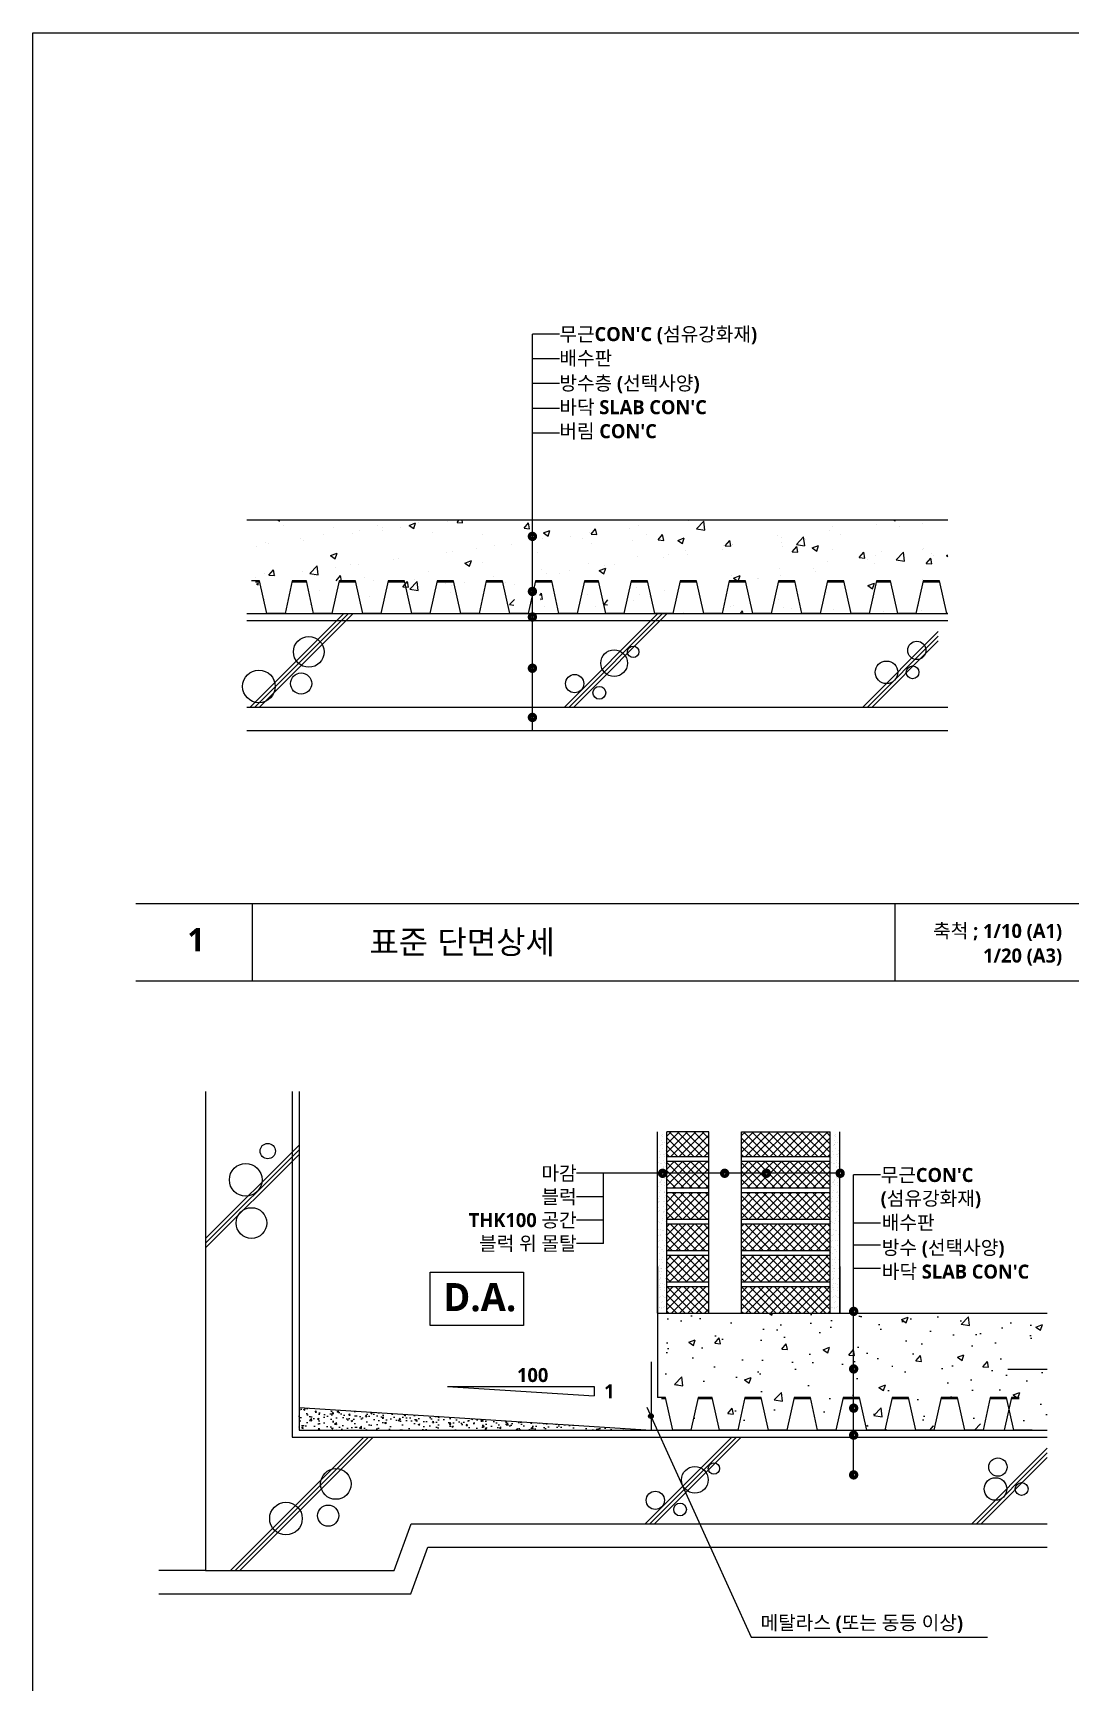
# Model space of a CAD drawing. Header units: millimetres. Extents: x -20 to 163856, y -20 to 163394.
# Drawn here: x -20 to 2199, y 2394 to 5920 of the extents above; entities that cross this region are included whole.
import ezdxf
from ezdxf.enums import TextEntityAlignment as Align

# ---------------------------------------------------------------- set-up
doc = ezdxf.new("R2010")
doc.units = ezdxf.units.MM
doc.header["$LTSCALE"] = 5
doc.layers.get('DEFPOINTS').update_dxf_attribs({"color": 181})
for name, color, linetype in [('A-ANNO-GRA1', 7, 'Continuous'), ('A-ANNO-LEAD', 4, 'Continuous'), ('A-ANNO-SYMB', 7, 'Continuous'), ('A-ANNO-TITL', 7, 'Continuous'), ('COL', 2, 'Continuous'), ('DIM', 4, 'Continuous'), ('FIN', 140, 'Continuous'), ('HAT', 5, 'Continuous'), ('그라운드', 7, 'Continuous'), ('배수판', 7, 'Continuous'), ('와이어메쉬', 6, 'Continuous'), ('지시선', 7, 'Continuous'), ('트렌치', 9, 'Continuous')]:
    doc.layers.add(name, color=color, linetype=linetype)
doc.styles.add('SH_대대리576', font='NanumGothicBold.ttf')

# ---------------------------------------------------------------- blocks, each defined once
blk = doc.blocks.new('DIMDOT')
at = {"layer": 'DIM'}
blk.add_line((-2, 0), (2, 0), dxfattribs=at)
for radius in [0.5, 0.25]:
    blk.add_circle((0, 0), radius, dxfattribs=at)
blk = doc.blocks.new('*X1699')
at = {"color": 0}
for p, q in [((787.5, 3602.9), (791.1, 3600.6)), ((791.1, 3600.6), (791.9, 3602.9)), ((1088.5, 3597.2), (1088.5, 3597.2)), ((1150.2, 3600.5), (1150.2, 3600.5)), ((1171.1, 3597.8), (1175.4, 3602.9)), ((1171.1, 3597.8), (1183.1, 3596.8)), ((1183.1, 3596.8), (1181.9, 3602.9)), ((1666.4, 3601.3), (1666.4, 3601.3)), ((1683.7, 3583.7), (1699.3, 3600)), ((1701.5, 3581), (1699.3, 3600)), ((2105.9, 3602.9), (2108.8, 3601)), ((2108.8, 3601), (2109.5, 3602.9)), ((799.1, 3590.4), (799.1, 3590.4)), ((836.3, 3564), (836.3, 3564)), ((884.4, 3571.9), (884.4, 3571.9)), ((905.8, 3585.9), (905.8, 3585.9)), ((946.5, 3573.7), (946.5, 3573.7)), ((962.7, 3580.6), (962.7, 3580.6)), ((1001.1, 3591.9), (1001.1, 3591.9)), ((1012.6, 3581.4), (1012.6, 3581.4)), ((1012.7, 3587.2), (1012.7, 3587.2)), ((1049.2, 3587.7), (1049.2, 3587.7)), ((1068.5, 3591.2), (1082.5, 3596.6)), ((1068.5, 3591.2), (1078.5, 3584.5)), ((1078.5, 3584.5), (1082.5, 3596.6)), ((1119.4, 3576.9), (1119.4, 3576.9)), ((1226.1, 3572.3), (1226.1, 3572.3)), ((1314.6, 3585.3), (1324.2, 3596.7)), ((1314.6, 3585.3), (1326.5, 3584.2)), ((1326.5, 3584.2), (1324.2, 3596.7)), ((1332.9, 3567.8), (1332.9, 3567.8)), ((1354.4, 3563), (1354.4, 3563)), ((1356, 3575.2), (1370, 3580.6)), ((1356, 3575.2), (1365.9, 3568.5)), ((1365.9, 3568.5), (1370, 3580.6)), ((1414.3, 3568.1), (1414.3, 3568.1)), ((1439.6, 3563.3), (1439.6, 3563.3)), ((1455.4, 3575.8), (1455.4, 3575.8)), ((1458, 3572.7), (1467.7, 3584.2)), ((1458, 3572.7), (1470, 3571.7)), ((1464.4, 3574.7), (1464.4, 3574.7)), ((1470, 3571.7), (1467.7, 3584.2)), ((1540.1, 3584.7), (1540.1, 3584.7)), ((1559.3, 3590.8), (1559.3, 3590.8)), ((1576, 3572.7), (1576, 3572.7)), ((1601.5, 3560.2), (1611.1, 3571.6)), ((1613.4, 3559.1), (1611.1, 3571.6)), ((1643.4, 3559.2), (1657.4, 3564.6)), ((1653.3, 3552.5), (1657.4, 3564.6)), ((1683.7, 3583.7), (1701.5, 3581)), ((1692.6, 3592.7), (1692.6, 3592.7)), ((1857.2, 3568.8), (1857.2, 3568.8)), ((1864.4, 3566.1), (1864.4, 3566.1)), ((1897.2, 3550.6), (1912.7, 3566.9)), ((1915, 3547.9), (1912.7, 3566.9)), ((1916, 3562.2), (1916, 3562.2)), ((1967.1, 3580.2), (1967.1, 3580.2)), ((1973.8, 3588.8), (1973.8, 3588.8)), ((1991.7, 3572.2), (1991.7, 3572.2)), ((2068.1, 3593), (2068.1, 3593)), ((2118, 3588.8), (2118, 3588.8)), ((2168.1, 3595.4), (2168.1, 3595.4)), ((741.6, 3545.9), (741.6, 3545.9)), ((760.6, 3554), (760.6, 3554)), ((767.8, 3551.8), (767.8, 3551.8)), ((842.7, 3558.7), (842.7, 3558.7)), ((900.5, 3526.7), (914.5, 3532.1)), ((900.5, 3526.7), (910.4, 3520)), ((910.4, 3520), (914.5, 3532.1)), ((1147.8, 3534), (1147.8, 3534)), ((1162.2, 3534.9), (1162.2, 3534.9)), ((1212.2, 3541.5), (1212.2, 3541.5)), ((1251.7, 3549), (1251.7, 3549)), ((1288, 3551.5), (1288, 3551.5)), ((1342.7, 3532.6), (1342.7, 3532.6)), ((1459.4, 3552.6), (1459.4, 3552.6)), ((1546.4, 3558.8), (1546.4, 3558.8)), ((1601.5, 3560.2), (1613.4, 3559.1)), ((1623.9, 3528.7), (1623.9, 3528.7)), ((1643.4, 3559.2), (1653.3, 3552.5)), ((1653.2, 3554.3), (1653.2, 3554.3)), ((1659.5, 3538.3), (1659.5, 3538.3)), ((1663.9, 3529), (1663.9, 3529)), ((1739.6, 3539), (1739.6, 3539)), ((1740.5, 3548.8), (1740.5, 3548.8)), ((1744.9, 3547.6), (1754.6, 3559.1)), ((1744.9, 3547.6), (1756.9, 3546.6)), ((1756.9, 3546.6), (1754.6, 3559.1)), ((1759.9, 3549.8), (1759.9, 3549.8)), ((1760.5, 3551.1), (1760.5, 3551.1)), ((1865.9, 3555.6), (1865.9, 3555.6)), ((1866.7, 3545.3), (1866.7, 3545.3)), ((1888.4, 3535.1), (1898, 3546.5)), ((1888.4, 3535.1), (1900.3, 3534)), ((1897.2, 3550.6), (1914.9, 3547.9)), ((1900.3, 3534), (1898, 3546.5)), ((1930.8, 3543.2), (1944.8, 3548.6)), ((1930.8, 3543.2), (1940.8, 3536.5)), ((1940.8, 3536.5), (1944.8, 3548.6)), ((1973.5, 3540.8), (1973.5, 3540.8)), ((2031.8, 3522.5), (2041.5, 3534)), ((2043.8, 3521.5), (2041.5, 3534)), ((2065.7, 3526.5), (2065.7, 3526.5)), ((2080.2, 3536.3), (2080.2, 3536.3)), ((2110.6, 3517.5), (2126.2, 3533.8)), ((2128.4, 3514.8), (2126.2, 3533.8)), ((2166.8, 3538.8), (2166.8, 3538.8)), ((2169.6, 3541.4), (2169.6, 3541.4)), ((2187, 3531.7), (2187, 3531.7)), ((2191.2, 3526.5), (2191.2, 3526.5)), ((2218.2, 3527.2), (2221.4, 3528.4)), ((2218.2, 3527.2), (2221.4, 3525.1)), ((768.5, 3485), (778.2, 3496.5)), ((780.5, 3484), (778.2, 3496.5)), ((840.2, 3492.1), (840.2, 3492.1)), ((856.4, 3488.2), (872, 3504.5)), ((874.2, 3485.5), (872, 3504.5)), ((910, 3501.7), (910, 3501.7)), ((944.1, 3507.1), (944.1, 3507.1)), ((960.1, 3508.3), (960.1, 3508.3)), ((1035.9, 3518.3), (1035.9, 3518.3)), ((1046.8, 3521.2), (1046.8, 3521.2)), ((1109.4, 3492.6), (1109.4, 3492.6)), ((1187.9, 3510.7), (1201.9, 3516.1)), ((1187.9, 3510.7), (1197.9, 3504)), ((1197.9, 3504), (1201.9, 3516.1)), ((1226.1, 3512.6), (1226.1, 3512.6)), ((1351.9, 3496.5), (1351.9, 3496.5)), ((1411.7, 3495.8), (1411.7, 3495.8)), ((1453, 3509.3), (1453, 3509.3)), ((1475.3, 3494.7), (1489.3, 3500.1)), ((1475.3, 3494.7), (1485.3, 3488)), ((1485.3, 3488), (1489.3, 3500.1)), ((1487.5, 3505.8), (1487.5, 3505.8)), ((1507.3, 3508.7), (1507.3, 3508.7)), ((1556.8, 3524.3), (1556.8, 3524.3)), ((1613.8, 3522.4), (1613.8, 3522.4)), ((1862, 3499.6), (1862, 3499.6)), ((1933.6, 3498.8), (1933.6, 3498.8)), ((1939.1, 3493.3), (1939.1, 3493.3)), ((1964.7, 3513.6), (1964.7, 3513.6)), ((2031.8, 3522.5), (2043.8, 3521.5)), ((2050.2, 3518.8), (2050.2, 3518.8)), ((2065.4, 3509.9), (2065.4, 3509.9)), ((2110.6, 3517.5), (2128.4, 3514.8)), ((2115.5, 3516.5), (2115.5, 3516.5)), ((2175.3, 3510), (2184.9, 3521.4)), ((2175.3, 3510), (2187.2, 3508.9)), ((2187.2, 3508.9), (2184.9, 3521.4)), ((739.2, 3479.3), (739.2, 3479.3)), ((741.9, 3465.9), (746.4, 3467.6)), ((745.2, 3463.7), (746.4, 3467.6)), ((760.1, 3488.2), (760.1, 3488.2)), ((768.5, 3485), (780.5, 3484)), ((783.7, 3485.1), (783.7, 3485.1)), ((856.4, 3488.2), (874.2, 3485.5)), ((866.9, 3483.7), (866.9, 3483.7)), ((912.4, 3472.9), (921.6, 3484)), ((923.6, 3472.9), (921.6, 3484)), ((973.6, 3479.2), (973.6, 3479.2)), ((992.8, 3472.5), (992.8, 3472.5)), ((1055.4, 3459.9), (1065.1, 3471.4)), ((1055.4, 3459.9), (1067.4, 3458.9)), ((1067.4, 3458.9), (1065.1, 3471.4)), ((1069.9, 3455.1), (1085.5, 3471.3)), ((1080.4, 3474.7), (1080.4, 3474.7)), ((1087.7, 3452.4), (1085.5, 3471.3)), ((1145.4, 3467.4), (1145.4, 3467.4)), ((1159.6, 3462.6), (1159.6, 3462.6)), ((1187.2, 3470.1), (1187.2, 3470.1)), ((1235.4, 3472.6), (1235.4, 3472.6)), ((1249.3, 3482.4), (1249.3, 3482.4)), ((1274, 3468.7), (1274, 3468.7)), ((1293.9, 3465.6), (1293.9, 3465.6)), ((1361.7, 3489.2), (1361.7, 3489.2)), ((1390.6, 3488.7), (1390.6, 3488.7)), ((1554.4, 3457.7), (1554.4, 3457.7)), ((1657.1, 3471.8), (1657.1, 3471.8)), ((1687, 3460.1), (1687, 3460.1)), ((1758.1, 3484.6), (1758.1, 3484.6)), ((1762.8, 3478.7), (1776.8, 3484.1)), ((1762.8, 3478.7), (1772.7, 3472)), ((1772.7, 3472), (1776.8, 3484.1)), ((1813.3, 3476.7), (1813.3, 3476.7)), ((1816.9, 3478.8), (1816.9, 3478.8)), ((1863.4, 3483.3), (1863.4, 3483.3)), ((2050.2, 3462.7), (2064.2, 3468)), ((2050.2, 3462.7), (2060.1, 3456)), ((2060.1, 3456), (2064.2, 3468)), ((2063.3, 3459.9), (2063.3, 3459.9)), ((2167.1, 3474.9), (2167.1, 3474.9)), ((759.5, 3432.5), (759.5, 3432.5)), ((857.4, 3422.8), (857.4, 3422.8)), ((876.2, 3452.5), (876.2, 3452.5)), ((983.2, 3439.4), (983.2, 3439.4)), ((1069.9, 3455.1), (1087.7, 3452.4)), ((1157.4, 3448.7), (1157.4, 3448.7)), ((1283.3, 3422), (1293.9, 3433)), ((1283.3, 3422), (1292.8, 3420.5)), ((1348.1, 3441.7), (1352, 3446.3)), ((1348.8, 3434.3), (1354.3, 3433.8)), ((1349.5, 3429.9), (1349.5, 3429.9)), ((1354.3, 3433.8), (1352, 3446.3)), ((1450.5, 3442.7), (1450.5, 3442.7)), ((1485.8, 3422.3), (1493.8, 3431.8)), ((1485.8, 3422.3), (1492.9, 3421.6)), ((1549.6, 3429.7), (1549.6, 3429.7)), ((1561.2, 3443.5), (1561.2, 3443.5)), ((1583.7, 3438.7), (1583.7, 3438.7)), ((1614.2, 3452.1), (1614.2, 3452.1)), ((1763.2, 3420.7), (1763.2, 3420.7)), ((1859.6, 3433), (1859.6, 3433)), ((1962.3, 3447.1), (1962.3, 3447.1)), ((2062.9, 3437.6), (2062.9, 3437.6)), ((1359.1, 3416.9), (1359.1, 3416.9)), ((1467, 3418.7), (1467, 3418.7)), ((1654.7, 3405.2), (1654.7, 3405.2)), ((1755.7, 3418), (1755.7, 3418)), ((1777.5, 3402.9), (1782.3, 3408.7)), ((1783.4, 3402.9), (1782.3, 3408.7)), ((1869.9, 3416.2), (1869.9, 3416.2)), ((1886.5, 3414.4), (1886.5, 3414.4)), ((1976.7, 3411.7), (1976.7, 3411.7)), ((2083.5, 3407.2), (2083.5, 3407.2)), ((2158.6, 3419.5), (2158.6, 3419.5)), ((2164.7, 3408.3), (2164.7, 3408.3))]:
    blk.add_line(p, q, dxfattribs=at)
blk = doc.blocks.new('PO1')
at = {"const_width": 0.4}
blk.add_lwpolyline([(-0.3, 0, 1), (0.3, 0, 1)], format="xyb", close=True, dxfattribs=at)
blk = doc.blocks.new('*X1710')
at = {"color": 0}
for p, q in [((1737.3, 5584.5), (1737.3, 5584.5)), ((1745.4, 5573.4), (1745.4, 5573.4)), ((1746.3, 5584.9), (1746.3, 5584.9)), ((1747.1, 5586.3), (1747.1, 5586.3)), ((1747.6, 5581.7), (1747.6, 5581.7)), ((1756.5, 5585.3), (1756.5, 5585.3)), ((1740.6, 5536.8), (1740.6, 5536.8)), ((1742.3, 5549.7), (1742.3, 5549.7)), ((1743.9, 5562), (1743.9, 5562)), ((1744.5, 5543.9), (1744.5, 5543.9)), ((1745.1, 5564.4), (1745.1, 5564.4)), ((1747, 5564.5), (1747, 5564.5)), ((1748.3, 5568.8), (1748.3, 5568.8)), ((1748.7, 5555.8), (1748.7, 5555.8)), ((1749.4, 5542.8), (1749.4, 5542.8)), ((1752.1, 5569.6), (1752.1, 5569.6)), ((1753, 5539.6), (1753, 5539.6)), ((1753.2, 5543.6), (1753.2, 5543.6)), ((1754.6, 5551.9), (1754.6, 5551.9)), ((1754.8, 5544.4), (1754.8, 5544.4)), ((1756, 5564.9), (1756, 5564.9)), ((1756.1, 5563.4), (1756.1, 5563.4)), ((1756.7, 5544.5), (1756.7, 5544.5)), ((1737.5, 5513.1), (1737.5, 5513.1)), ((1739.1, 5525.4), (1739.1, 5525.4)), ((1742.7, 5503), (1742.7, 5503)), ((1743.3, 5523.5), (1743.3, 5523.5)), ((1745.2, 5523.5), (1745.2, 5523.5)), ((1748.2, 5503), (1748.2, 5503)), ((1749.8, 5529.8), (1749.8, 5529.8)), ((1749.8, 5515.3), (1749.8, 5515.3)), ((1750.5, 5516.9), (1750.5, 5516.9)), ((1750.9, 5503.9), (1750.9, 5503.9)), ((1751.3, 5526.8), (1751.3, 5526.8)), ((1753, 5503.5), (1753, 5503.5)), ((1754.2, 5523.9), (1754.2, 5523.9)), ((1754.3, 5517.7), (1754.3, 5517.7)), ((1754.9, 5503.5), (1754.9, 5503.5)), ((1755.7, 5501.3), (1755.7, 5501.3)), ((1737.5, 5500.9), (1737.5, 5500.9)), ((1738.6, 5474.9), (1738.6, 5474.9)), ((1741.5, 5482.5), (1741.5, 5482.5)), ((1743.1, 5484.9), (1743.1, 5484.9)), ((1743.4, 5482.6), (1743.4, 5482.6)), ((1743.4, 5466.4), (1743.4, 5466.4)), ((1745, 5478.7), (1745, 5478.7)), ((1745.6, 5488), (1745.6, 5488)), ((1746.5, 5490.2), (1746.5, 5490.2)), ((1749.4, 5493), (1749.4, 5493)), ((1751.6, 5490.9), (1751.6, 5490.9)), ((1752, 5477.9), (1752, 5477.9)), ((1752.4, 5483), (1752.4, 5483)), ((1755.3, 5491.7), (1755.3, 5491.7)), ((1755.7, 5468.7), (1755.7, 5468.7)), ((1739.7, 5449), (1739.7, 5449)), ((1739.8, 5441.6), (1739.8, 5441.6)), ((1740.2, 5442.1), (1740.2, 5442.1)), ((1741, 5462.1), (1741, 5462.1)), ((1741.7, 5453.6), (1741.7, 5453.6)), ((1741.7, 5441.7), (1741.7, 5441.7)), ((1750.6, 5442.1), (1750.6, 5442.1)), ((1750.9, 5432.1), (1750.9, 5432.1)), ((1751.2, 5462.5), (1751.2, 5462.5)), ((1752.4, 5443.5), (1752.4, 5443.5)), ((1752.7, 5465), (1752.7, 5465)), ((1753.1, 5462.6), (1753.1, 5462.6)), ((1753.1, 5452), (1753.1, 5452)), ((1753.8, 5439), (1753.8, 5439)), ((1754.1, 5456.4), (1754.1, 5456.4)), ((1756.4, 5465.8), (1756.4, 5465.8)), ((1737.4, 5409.2), (1737.4, 5409.2)), ((1738, 5400.7), (1738, 5400.7)), ((1738.2, 5396.3), (1738.2, 5396.3)), ((1738.6, 5429.8), (1738.6, 5429.8)), ((1739.2, 5421.2), (1739.2, 5421.2)), ((1739.9, 5400.8), (1739.9, 5400.8)), ((1740.8, 5423), (1740.8, 5423)), ((1741.9, 5397.1), (1741.9, 5397.1)), ((1746.1, 5395.5), (1746.1, 5395.5)), ((1747.6, 5406.9), (1747.6, 5406.9)), ((1748.9, 5401.2), (1748.9, 5401.2)), ((1749.3, 5419.8), (1749.3, 5419.8)), ((1749.5, 5421.6), (1749.5, 5421.6)), ((1751.4, 5421.7), (1751.4, 5421.7)), ((1754.2, 5426), (1754.2, 5426)), ((1754.9, 5413.1), (1754.9, 5413.1)), ((1755.3, 5400.1), (1755.3, 5400.1)), ((1737.4, 5380.2), (1737.4, 5380.2)), ((1738.5, 5383.2), (1738.5, 5383.2)), ((1739.3, 5370.3), (1739.3, 5370.3)), ((1742.8, 5370.3), (1742.8, 5370.3)), ((1743, 5371.1), (1743, 5371.1)), ((1744.5, 5383.2), (1744.5, 5383.2)), ((1747.1, 5360.2), (1747.1, 5360.2)), ((1747.7, 5380.7), (1747.7, 5380.7)), ((1749.6, 5380.8), (1749.6, 5380.8)), ((1753.5, 5360.3), (1753.5, 5360.3)), ((1755.2, 5373.1), (1755.2, 5373.1)), ((1756, 5387.1), (1756, 5387.1)), ((1756.4, 5374.1), (1756.4, 5374.1)), ((1756.8, 5385.4), (1756.8, 5385.4)), ((1737.9, 5333.7), (1737.9, 5333.7)), ((1738.1, 5359.8), (1738.1, 5359.8)), ((1739.6, 5357.3), (1739.6, 5357.3)), ((1739.6, 5346.6), (1739.6, 5346.6)), ((1740.4, 5344.4), (1740.4, 5344.4)), ((1740.7, 5331.3), (1740.7, 5331.3)), ((1741.3, 5358.9), (1741.3, 5358.9)), ((1744.1, 5345.2), (1744.1, 5345.2)), ((1745.9, 5339.7), (1745.9, 5339.7)), ((1747.8, 5339.8), (1747.8, 5339.8)), ((1750.4, 5336.5), (1750.4, 5336.5)), ((1752, 5348.8), (1752, 5348.8)), ((1756.8, 5340.2), (1756.8, 5340.2)), ((1741.5, 5318.4), (1741.5, 5318.4)), ((1741.8, 5305.4), (1741.8, 5305.4)), ((1742.5, 5292.5), (1742.5, 5292.5)), ((1744.1, 5298.8), (1744.1, 5298.8)), ((1745.2, 5319.2), (1745.2, 5319.2)), ((1745.3, 5319.3), (1745.3, 5319.3)), ((1745.5, 5299.9), (1745.5, 5299.9)), ((1746, 5298.9), (1746, 5298.9)), ((1746.3, 5293.3), (1746.3, 5293.3)), ((1747.2, 5312.2), (1747.2, 5312.2)), ((1748.7, 5323.7), (1748.7, 5323.7)), ((1755, 5299.3), (1755, 5299.3)), ((1755.6, 5319.7), (1755.6, 5319.7)), ((1756.3, 5289.9), (1756.3, 5289.9)), ((1740.7, 5263.3), (1740.7, 5263.3)), ((1742.3, 5275.6), (1742.3, 5275.6)), ((1742.4, 5257.9), (1742.4, 5257.9)), ((1742.9, 5279.4), (1742.9, 5279.4)), ((1743.6, 5278.4), (1743.6, 5278.4)), ((1743.6, 5266.5), (1743.6, 5266.5)), ((1743.8, 5287.1), (1743.8, 5287.1)), ((1744.3, 5258), (1744.3, 5258)), ((1747.4, 5267.3), (1747.4, 5267.3)), ((1753.1, 5265.6), (1753.1, 5265.6)), ((1753.2, 5258.4), (1753.2, 5258.4)), ((1753.8, 5278.8), (1753.8, 5278.8)), ((1754.6, 5277), (1754.6, 5277)), ((1755.7, 5278.9), (1755.7, 5278.9)), ((1737.5, 5239), (1737.5, 5239)), ((1739, 5250.5), (1739, 5250.5)), ((1741.8, 5237.4), (1741.8, 5237.4)), ((1744, 5253.5), (1744, 5253.5)), ((1744.7, 5240.6), (1744.7, 5240.6)), ((1745.1, 5227.5), (1745.1, 5227.5)), ((1748.2, 5229), (1748.2, 5229)), ((1748.5, 5241.4), (1748.5, 5241.4)), ((1749.8, 5240.4), (1749.8, 5240.4)), ((1751.4, 5253.3), (1751.4, 5253.3)), ((1752.1, 5237.9), (1752.1, 5237.9)), ((1754, 5238), (1754, 5238)), ((1740.6, 5217), (1740.6, 5217)), ((1742.5, 5217), (1742.5, 5217)), ((1744.9, 5203.8), (1744.9, 5203.8)), ((1745.8, 5214.6), (1745.8, 5214.6)), ((1746.6, 5216.7), (1746.6, 5216.7)), ((1749.6, 5215.4), (1749.6, 5215.4)), ((1751.5, 5217.4), (1751.5, 5217.4))]:
    blk.add_line(p, q, dxfattribs=at)
blk = doc.blocks.new('배수판')
for p, q in [((17.3, 0), (0, 0)), ((32.8, -70), (17.3, 0)), ((87.3, 0), (71.8, -70)), ((117.3, 0), (87.3, 0)), ((132.8, -70), (117.3, 0)), ((187.3, 0), (171.8, -70)), ((222.3, 0), (187.3, 0)), ((327.3, 0), (292.3, 0)), ((342.8, -70), (327.3, 0)), ((8.6, -2), (17.7, -2)), ((186.8, -2), (222.7, -2)), ((237.8, -70), (222.3, 0)), ((292.3, 0), (276.8, -70)), ((291.8, -2), (327.7, -2)), ((397.3, 0), (381.8, -70)), ((396.8, -2), (432.7, -2)), ((432.3, 0), (397.3, 0)), ((447.8, -70), (432.3, 0)), ((502.3, 0), (486.8, -70)), ((501.8, -2), (537.7, -2)), ((537.3, 0), (502.3, 0)), ((552.8, -70), (537.3, 0)), ((607.3, 0), (591.8, -70)), ((71.8, -70), (32.8, -70)), ((171.8, -70), (132.8, -70)), ((276.8, -70), (237.8, -70)), ((381.8, -70), (342.8, -70)), ((486.8, -70), (447.8, -70)), ((591.8, -70), (552.8, -70))]:
    blk.add_line(p, q)
blk.add_lwpolyline([(86.8, -2), (117.7, -2)])

msp = doc.modelspace()

# ---------------------------------------------------------------- hatches: boundary and pattern name
at = {"layer": 'HAT'}
h = msp.add_hatch(dxfattribs=at)
h.set_pattern_fill('ANSI37', color=256, scale=100, style=0)
h.set_pattern_definition([(45, (-177.046, 7881.584), (-8.838835, 8.838835), []), (135, (-177.046, 7881.584), (-8.838835, -8.838835), [])])
h.paths.add_polyline_path([(1686.2, 3481.5), (1686.2, 3507.2), (1496.2, 3507.2), (1496.2, 3481.5), (1543.4, 3481.5, -1), (1555.4, 3481.5)])
h.paths.add_polyline_path([(1496.2, 3570.3), (1496.2, 3517.2), (1686.2, 3517.2), (1686.2, 3570.3)])
h.paths.add_polyline_path([(1336.2, 3570.3), (1336.2, 3517.2), (1426.2, 3517.2), (1426.2, 3570.3)])
h.paths.add_polyline_path([(1336.2, 3507.2), (1336.2, 3481.5), (1426.2, 3481.5), (1426.2, 3507.2)])
h.paths.add_polyline_path([(1336.2, 3481.5), (1336.2, 3450.2), (1426.2, 3450.2), (1426.2, 3481.5)])
h.paths.add_polyline_path([(1555.4, 3481.5, -1), (1543.4, 3481.5), (1496.2, 3481.5), (1496.2, 3450.2), (1686.2, 3450.2), (1686.2, 3481.5)])
h.paths.add_polyline_path([(1496.2, 3440.2), (1496.2, 3383.2), (1686.2, 3383.2), (1686.2, 3440.2)])
h.paths.add_polyline_path([(1426.2, 3383.2), (1426.2, 3440.2), (1336.2, 3440.2), (1336.2, 3383.2)])
h.paths.add_polyline_path([(1426.2, 3316.2), (1426.2, 3373.2), (1336.2, 3373.2), (1336.2, 3316.2)])
h.paths.add_polyline_path([(1686.2, 3316.2), (1686.2, 3373.2), (1496.2, 3373.2), (1496.2, 3316.2)])
h.paths.add_polyline_path([(1496.2, 3306.2), (1496.2, 3249.2), (1686.2, 3249.2), (1686.2, 3306.2)])
h.paths.add_polyline_path([(1426.2, 3249.2), (1426.2, 3306.2), (1336.2, 3306.2), (1336.2, 3249.2)])
h.paths.add_polyline_path([(1336.2, 3239.2), (1336.2, 3182.2), (1426.2, 3182.2), (1426.2, 3239.2)])
h.paths.add_polyline_path([(1496.2, 3239.2), (1496.2, 3182.2), (1686.2, 3182.2), (1686.2, 3239.2)])
h = msp.add_hatch(dxfattribs=at)
h.set_pattern_fill('AR-CONC', color=256, scale=20, style=0)
h.set_pattern_definition([(50, (-172.05, -1921.51), (143.452, -12.5504), [15, -165]), (355, (-172.05, -1921.51), (-27.7503, 150.4384), [12, -132]), (100.4514, (-160.09, -1922.56), (115.702, 137.888), [12.748, -140.2284]), (46.1842, (-172.05, -1881.51), (213.448, -33.104), [22.5, -247.5]), (96.6356, (-154.26, -1884.27), (186.9325, 194.8236), [19.122, -210.343]), (351.184, (-172.05, -1881.5), (186.932, 194.824), [18, -198]), (21, (-152.05, -1891.51), (119.3814, -80.5238), [15, -165]), (326, (-152.05, -1891.51), (48.663, 145.03), [12, -132]), (71.4514, (-142.1, -1898.22), (168.0445, 64.506), [12.748, -140.2284]), (37.5, (-172.046, -1921.51), (2.43197, 66.57877), [0, -130.4, 0, -134, 0, -132.5]), (7.5, (-172.046, -1921.51), (52.6139, 78.8823), [0, -76.4, 0, -127.4, 0, -50.5]), (327.5, (-216.646, -1921.51), (106.7645, -4.51097), [0, -50, 0, -156, 0, -207]), (317.5, (-236.65, -1921.51), (116.6372, 20.021), [0, -65, 0, -103.6, 0, -147])])
h.paths.add_polyline_path([(2150, 3182.2), (1740.6, 3182.2, -0.213564), (1736.1, 3180.2), (1736.1, 3069.1, -1), (1736.1, 3057.1), (1736.1, 3002.2), (1746.2, 3002.2), (1761.2, 2992.2), (1766.2, 2932.2), (1806.2, 2932.2), (1811.2, 2992.2), (1826.2, 3002.2), (1836.2, 3002.2), (1846.2, 3002.2), (1861.2, 2992.2), (1866.2, 2932.2), (1906.2, 2932.2), (1911.2, 2992.2), (1926.2, 3002.2), (1936.2, 3002.2), (1946.2, 3002.2), (1961.2, 2992.2), (1966.2, 2932.2), (2006.2, 2932.2), (2011.2, 2992.2), (2026.2, 3002.2), (2036.2, 3002.2), (2046.2, 3002.2), (2061.2, 2992.2), (2066.2, 2932.2), (2150, 2932.2)])
h.paths.add_polyline_path([(1736.1, 3180.2, -0.213564), (1731.7, 3182.2), (1316.2, 3182.2), (1316.2, 3002.2), (1346.2, 3002.2), (1361.2, 2992.2), (1366.2, 2932.2), (1406.2, 2932.2), (1411.2, 2992.2), (1426.2, 3002.2), (1436.2, 3002.2), (1446.2, 3002.2), (1461.2, 2992.2), (1466.2, 2932.2), (1506.2, 2932.2), (1511.2, 2992.2), (1526.2, 3002.2), (1536.2, 3002.2), (1546.2, 3002.2), (1561.2, 2992.2), (1566.2, 2932.2), (1606.2, 2932.2), (1611.2, 2992.2), (1626.2, 3002.2), (1636.2, 3002.2), (1646.2, 3002.2), (1661.2, 2992.2), (1666.2, 2932.2), (1706.2, 2932.2), (1711.2, 2992.2), (1726.2, 3002.2), (1736.1, 3002.2), (1736.1, 3057.1, -1), (1736.1, 3069.1)])
h = msp.add_hatch(dxfattribs=at)
h.set_pattern_fill('AR-CONC', color=37, scale=5, style=0)
h.set_pattern_definition([(50, (-172.046, -1921.51), (35.86301, -3.1376), [3.75, -41.25]), (355, (-172.046, -1921.51), (-6.93757, 37.6096), [3, -33]), (100.4514, (-169.057, -1921.77), (28.92547, 34.47198), [3.187, -35.0571]), (46.1842, (-172.046, -1911.51), (53.36205, -8.27595), [5.625, -61.875]), (96.6356, (-167.6, -1912.2), (46.73314, 48.7059), [4.7805, -52.58565]), (351.1842, (-172.046, -1911.51), (46.7331, 48.70593), [4.5, -49.5]), (21, (-167.046, -1914.01), (29.84535, -20.13094), [3.75, -41.25]), (326, (-167.046, -1914.01), (12.16577, 36.2575), [3, -33]), (71.4514, (-164.56, -1915.687), (42.01113, 16.12652), [3.187, -35.0571]), (37.5, (-172.046, -1921.51), (0.607993, 16.644693), [0, -32.6, 0, -33.5, 0, -33.125]), (7.5, (-172.046, -1921.51), (13.153477, 19.720586), [0, -19.1, 0, -31.85, 0, -12.625]), (327.5, (-183.196, -1921.51), (26.691122, -1.127744), [0, -12.5, 0, -39, 0, -51.75]), (317.5, (-188.196, -1921.51), (29.15931, 5.00525), [0, -16.25, 0, -25.9, 0, -36.75])])
h.paths.add_polyline_path([(1302.6, 2932.2), (549.3, 2980.9), (549.3, 2932.2)])

# ---------------------------------------------------------------- linework, layer by layer
at = {"layer": 'A-ANNO-GRA1'}
for p, q in [((200, 4058.3), (5850, 4058.3)), ((450, 3893.3), (450, 4058.3)), ((1824.7, 3893.3), (1824.7, 4058.3)), ((200, 3893.3), (5850, 3893.3))]:
    msp.add_line(p, q, dxfattribs=at)
at = {"layer": 'A-ANNO-LEAD'}
for p, q in [((1048.7, 4428.6), (1048.7, 5276.1)), ((1106.4, 5276.1), (1048.7, 5276.1)), ((1106.4, 5223.1), (1048.7, 5223.1)), ((1106.4, 5170.1), (1048.7, 5170.1)), ((1106.4, 5117.1), (1048.7, 5117.1)), ((1106.4, 5064.1), (1048.7, 5064.1)), ((1707.2, 3481.5), (1143.4, 3481.5)), ((1201.1, 3331.5), (1201.1, 3481.5)), ((1793.9, 3477.9), (1736.1, 3477.9)), ((1736.1, 2830.6), (1736.1, 3477.9)), ((1201.1, 3431.5), (1143.4, 3431.5)), ((1201.1, 3381.5), (1143.4, 3381.5)), ((1793.9, 3374.9), (1736.1, 3374.9)), ((1201.1, 3331.5), (1143.4, 3331.5)), ((1793.9, 3327.9), (1736.1, 3327.9)), ((829.6, 3270.1), (1029.6, 3270.1)), ((829.6, 3155.8), (829.6, 3270.1)), ((1029.6, 3270.1), (1029.6, 3155.8)), ((1793.9, 3277.9), (1736.1, 3277.9)), ((1029.6, 3155.8), (829.6, 3155.8)), ((867.1, 3025.7), (1181.1, 3005.4)), ((867.1, 3025.7), (1181.1, 3025.7)), ((1181.1, 3025.7), (1181.1, 3005.4))]:
    msp.add_line(p, q, dxfattribs=at)
msp.add_lwpolyline([(1306.4, 2953.1), (1516.8, 2489.4), (2022.5, 2489.4)], dxfattribs=at)
at = {"layer": 'A-ANNO-SYMB', "const_width": 8}
for points in [[(1713.2, 3481.5, 1), (1701.2, 3481.5, 1)], [(1736.1, 3180.2, 1), (1736.1, 3192.2, 1)], [(1736.1, 3057.1, 1), (1736.1, 3069.1, 1)], [(1736.1, 2973.3, 1), (1736.1, 2985.3, 1)], [(1736.1, 2915.5, 1), (1736.1, 2927.5, 1)], [(1736.1, 2830.6, 1), (1736.1, 2842.6, 1)]]:
    msp.add_lwpolyline(points, format="xyb", close=True, dxfattribs=at)
at = {"layer": 'A-ANNO-TITL', "color": 7, "const_width": 8}
msp.add_lwpolyline([(1048.7, 4837.5, 1), (1048.7, 4849.5, 1)], format="xyb", close=True, dxfattribs=at)
at = {"layer": 'COL', "color": 2}
for p, q in [((437.7, 4663.6), (1937.7, 4663.6)), ((437.7, 4478.6), (1937.7, 4478.6)), ((349.3, 3656.6), (349.3, 2632.2)), ((534.3, 3656.6), (534.3, 2917.2)), ((534.3, 2917.2), (2150, 2917.2)), ((753.2, 2632.2), (789.6, 2732.2)), ((789.6, 2732.2), (2150, 2732.2)), ((349.3, 2632.2), (753.2, 2632.2))]:
    msp.add_line(p, q, dxfattribs=at)
at = {"layer": 'DEFPOINTS', "linetype": 'ByBlock', "ltscale": 10}
msp.add_lwpolyline([(-20, 5920), (8380, 5920), (8380, -20), (-20, -20)], close=True, dxfattribs=at)
at = {"layer": 'FIN'}
for p, q in [((437.7, 4678.6), (1937.7, 4678.6)), ((549.3, 3656.6), (549.3, 2932.2)), ((1302.6, 3078.3), (1302.6, 2932.2)), ((549.3, 2932.2), (2150, 2932.2))]:
    msp.add_line(p, q, dxfattribs=at)
at = {"layer": 'HAT'}
for p, q in [((445, 4478.6), (645, 4678.6)), ((455, 4478.6), (655, 4678.6)), ((465, 4478.6), (665, 4678.6)), ((1117.4, 4478.6), (1317.4, 4678.6)), ((1127.4, 4478.6), (1327.4, 4678.6)), ((1137.4, 4478.6), (1337.4, 4678.6)), ((1755.4, 4478.6), (1916.6, 4639.9)), ((1765.4, 4478.6), (1916.6, 4629.9)), ((1775.4, 4478.6), (1916.6, 4619.9)), ((1686.2, 3182.2), (1686.2, 3570.3)), ((349.3, 3342), (549.3, 3542)), ((349.3, 3332), (549.3, 3532)), ((349.3, 3322), (549.3, 3522)), ((402.8, 2632.2), (687.8, 2917.2)), ((412.8, 2632.2), (697.8, 2917.2)), ((422.8, 2632.2), (707.8, 2917.2)), ((1290.1, 2732.2), (1475.1, 2917.2)), ((1300.1, 2732.2), (1485.1, 2917.2)), ((1310.1, 2732.2), (1495.1, 2917.2)), ((1988.8, 2732.2), (2150, 2893.5)), ((1998.8, 2732.2), (2150, 2883.5)), ((2008.8, 2732.2), (2150, 2873.5))]:
    msp.add_line(p, q, dxfattribs=at)
at = {"layer": 'HAT', "color": 37}
msp.add_line((549.3, 2980.9), (1302.6, 2932.2), dxfattribs=at)
at = {"layer": 'HAT'}
for centre, radius in [((570.2, 4596.5), 32.8), ((1223.6, 4572.4), 28.7), ((1264.4, 4596.6), 12.1), ((1871.3, 4599.6), 19.6), ((463.5, 4522.6), 34.9), ((553.8, 4528.8), 22.6), ((1806.3, 4552.8), 24.2), ((1862.2, 4552.8), 13.6), ((1139.1, 4528.6), 19.6), ((1191.9, 4509), 13.6), ((482.4, 3529), 16.4), ((435.2, 3467.5), 34.9), ((447.5, 3375.2), 32.8), ((1437.1, 2850.2), 12.1), ((2044.7, 2853.2), 19.6), ((628.1, 2817.1), 32.8), ((1396.3, 2826), 28.7), ((2039.7, 2806.4), 24.2), ((1311.7, 2782.2), 19.6), ((2095.6, 2806.4), 13.6), ((521.4, 2743.2), 34.9), ((611.7, 2749.4), 22.6), ((1364.6, 2762.6), 13.6)]:
    msp.add_circle(centre, radius, dxfattribs=at)
at = {"layer": '그라운드'}
for p, q in [((437.7, 4878.6), (1937.7, 4878.6)), ((437.7, 4428.6), (1937.7, 4428.6)), ((1316.2, 3182.2), (1316.2, 3570.3)), ((1336.2, 3182.2), (1336.2, 3570.3)), ((1426.2, 3570.3), (1336.2, 3570.3)), ((1426.2, 3182.2), (1426.2, 3570.3)), ((1496.2, 3570.3), (1686.2, 3570.3)), ((1496.2, 3182.2), (1496.2, 3570.3)), ((1706.2, 3182.2), (1706.2, 3570.3)), ((1336.2, 3517.2), (1426.2, 3517.2)), ((1336.2, 3507.2), (1426.2, 3507.2)), ((1496.2, 3517.2), (1686.2, 3517.2)), ((1496.2, 3507.2), (1686.2, 3507.2)), ((1336.2, 3450.2), (1426.2, 3450.2)), ((1336.2, 3440.2), (1426.2, 3440.2)), ((1496.2, 3450.2), (1686.2, 3450.2)), ((1496.2, 3440.2), (1686.2, 3440.2)), ((1336.2, 3383.2), (1426.2, 3383.2)), ((1336.2, 3373.2), (1426.2, 3373.2)), ((1496.2, 3383.2), (1686.2, 3383.2)), ((1496.2, 3373.2), (1686.2, 3373.2)), ((1336.2, 3316.2), (1426.2, 3316.2)), ((1496.2, 3316.2), (1686.2, 3316.2)), ((1336.2, 3306.2), (1426.2, 3306.2)), ((1496.2, 3306.2), (1686.2, 3306.2)), ((1336.2, 3249.2), (1426.2, 3249.2)), ((1496.2, 3249.2), (1686.2, 3249.2)), ((1336.2, 3239.2), (1426.2, 3239.2)), ((1496.2, 3239.2), (1686.2, 3239.2)), ((1316.2, 3182.2), (2150, 3182.2)), ((788.3, 2582.2), (824.7, 2682.2)), ((824.7, 2682.2), (2150, 2682.2)), ((349.3, 2632.2), (249.3, 2632.2)), ((249.3, 2582.2), (788.3, 2582.2))]:
    msp.add_line(p, q, dxfattribs=at)
at = {"layer": '배수판'}
for p, q in [((1054.5, 4746.6), (1090.4, 4746.6)), ((1090, 4748.6), (1055, 4748.6)), ((1679.5, 4746.6), (1715.4, 4746.6)), ((1715, 4748.6), (1680, 4748.6)), ((1715, 4748.6), (1697.7, 4748.6)), ((1706.3, 4746.6), (1715.4, 4746.6)), ((1730.5, 4678.6), (1715, 4748.6)), ((1785, 4748.6), (1769.5, 4678.6)), ((1815, 4748.6), (1785, 4748.6)), ((1830.5, 4678.6), (1815, 4748.6)), ((1885, 4748.6), (1869.5, 4678.6)), ((1884.5, 4746.6), (1920.4, 4746.6)), ((1920, 4748.6), (1885, 4748.6)), ((1935.5, 4678.6), (1920, 4748.6)), ((1769.5, 4678.6), (1730.5, 4678.6)), ((1869.5, 4678.6), (1830.5, 4678.6)), ((1937.7, 4678.6), (1935.5, 4678.6)), ((1923, 3000.2), (1958.9, 3000.2)), ((1958.5, 3002.2), (1923.5, 3002.2)), ((1974, 2932.2), (1958.5, 3002.2)), ((2028.5, 3002.2), (2013, 2932.2)), ((2028, 3000.2), (2063.9, 3000.2)), ((2063.5, 3002.2), (2028.5, 3002.2)), ((2073.5, 3002.2), (2058, 2932.2)), ((2079, 2932.2), (2063.5, 3002.2)), ((2073, 3000.2), (2090, 3000.2)), ((2090, 3002.2), (2073.5, 3002.2)), ((2013, 2932.2), (1974, 2932.2)), ((2118, 2932.2), (2079, 2932.2))]:
    msp.add_line(p, q, dxfattribs=at)
msp.add_lwpolyline([(1784.5, 4746.6), (1815.4, 4746.6)], dxfattribs=at)
at = {"layer": '와이어메쉬'}
msp.add_line((2150, 3061.6), (2066.2, 3061.6), dxfattribs=at)
at = {"layer": '트렌치'}
for p, q in [((1316.2, 3282.2), (1316.2, 3002.2)), ((1706.2, 3282.2), (1706.2, 3182.2))]:
    msp.add_line(p, q, dxfattribs=at)

# ---------------------------------------------------------------- block references
at = {"layer": 'A-ANNO-SYMB', "color": 7, "xscale": 20, "yscale": 20, "zscale": 20, "rotation": 90}
for p in [(1048.7, 4725.7), (1048.7, 4671.1), (1048.7, 4561.5), (1048.7, 4456.4)]:
    msp.add_blockref('PO1', p, dxfattribs=at)
at = {"layer": 'A-ANNO-SYMB', "xscale": 20, "yscale": 20, "zscale": 20, "rotation": 180}
for p in [(1327.3, 3481.5), (1460.1, 3481.5), (1549.4, 3481.5)]:
    msp.add_blockref('PO1', p, dxfattribs=at)
at = {"layer": 'HAT'}
for name, p in [('*X1699', (-283.7, 1275.7)), ('*X1710', (-420.9, -2021.5)), ('*X1710', (-50.9, -2021.5))]:
    msp.add_blockref(name, p, dxfattribs=at)
at = {"layer": '배수판'}
for p in [(447.7, 4748.6), (1072.7, 4748.6), (1316.2, 3002.2)]:
    msp.add_blockref('배수판', p, dxfattribs=at)
at = {"layer": '지시선', "color": 1, "xscale": 10.00000000002357, "yscale": 10.00000000002357, "zscale": 10.00000000002357, "rotation": 114.4075557516803}
msp.add_blockref('DIMDOT', (1302.3, 2962.2), dxfattribs=at)

# ---------------------------------------------------------------- texts
at = {"layer": 'A-ANNO-TITL', "style": 'SH_대대리576'}
for s, p in [("무근CON'C (섬유강화재)", (1106.4, 5276.1)), ('배수판', (1106.4, 5224.7)), ('방수층 (선택사양)', (1106.4, 5171.2)), ("바닥 SLAB CON'C", (1106.4, 5119.8)), ("버림 CON'C", (1106.4, 5068.5)), ("무근CON'C", (1793.9, 3477.9)), ('(섬유강화재)', (1793.9, 3427.9)), ('배수판', (1796.4, 3376.1)), ('방수 (선택사양)', (1796.4, 3322.6)), ("바닥 SLAB CON'C", (1796.4, 3271.3))]:
    msp.add_text(s, height=30, dxfattribs=at).set_placement(p, align=Align.MIDDLE_LEFT)
for s, height, p in [('1', 50, (310.5, 3956.1)), ('표준', 50, (700, 3951)), ('단면상세', 50, (845.7, 3951)), ('D.A.', 60, (858, 3186.7)), ('100', 30, (1015.7, 3035.1)), ('1', 30, (1202.2, 3000.4)), ('메탈라스 (또는 동등 이상)', 30, (1536.8, 2505.4))]:
    msp.add_text(s, height=height, dxfattribs=at).set_placement(p)
for s, p in [('축척 ; 1/10 (A1)', (2182.1, 4014.9)), ('1/20 (A3)', (2182.2, 3962.2))]:
    msp.add_text(s, height=30, dxfattribs=at).set_placement(p, align=Align.TOP_RIGHT)
for s, p in [('마감', (1143.4, 3481.5)), ('블럭', (1143.4, 3431.5)), ('THK100 공간', (1143.4, 3381.5)), ('블럭 위 몰탈', (1143.4, 3331.5))]:
    msp.add_text(s, height=30, dxfattribs=at).set_placement(p, align=Align.MIDDLE_RIGHT)

doc.saveas('drawing.dxf')
